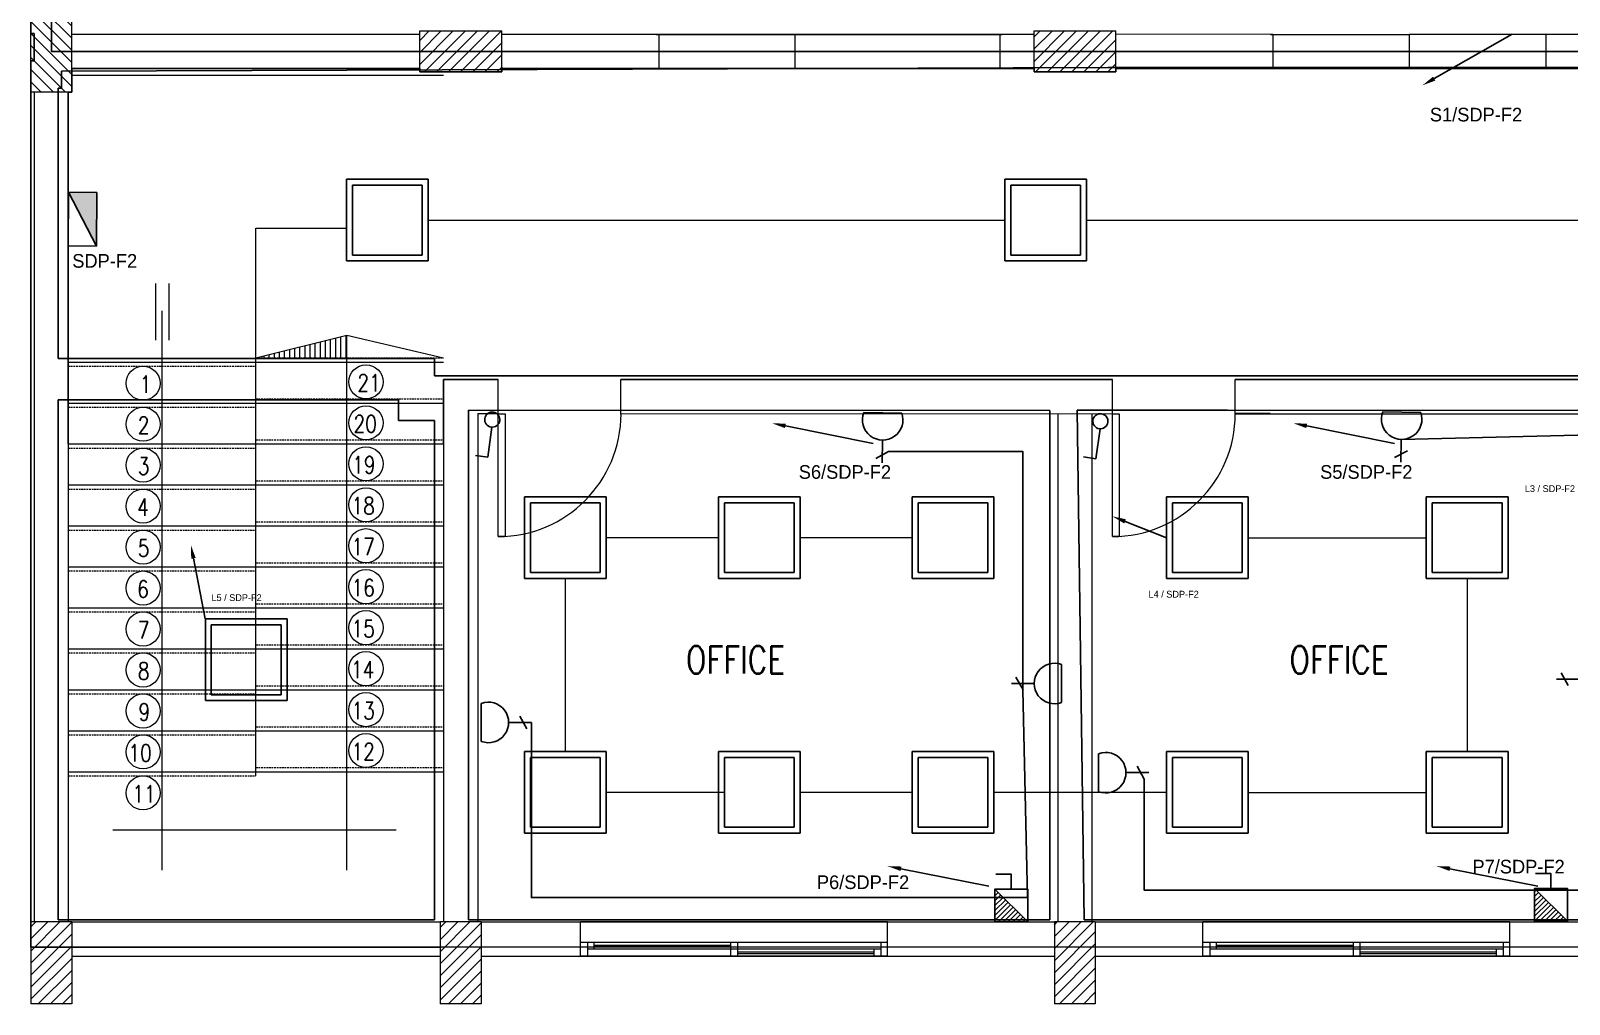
# Model space of a CAD drawing. Header units: inches. Extents: x 0 to 46333, y 12439 to 30520.
# Drawn here: x 0 to 11272, y 15018 to 22147 of the extents above; entities that cross this region are included whole.
import ezdxf
from ezdxf import colors
from ezdxf.entities.mleader import LeaderData, LeaderLine
from ezdxf.enums import TextEntityAlignment as Align
from ezdxf.math import Vec2, Vec3

# ---------------------------------------------------------------- set-up
doc = ezdxf.new("R2010")
doc.units = ezdxf.units.IN
doc.header["$MEASUREMENT"] = 0
doc.linetypes.add('DASHED2', pattern=[9.525, 6.35, -3.175])
for name, color, linetype, lineweight in [('COLUMNS', 5, 'Continuous', 0), ('COLUMNS1', 4, 'Continuous', 0), ('DOOR', 2, 'Continuous', 0), ('E-LT-SW', 7, 'Continuous', 25), ('EQUIP', 6, 'Continuous', 0), ('FLOOR', 3, 'Continuous', 0), ('STAIR', 2, 'Continuous', 0), ('TEXT', 2, 'Continuous', 0), ('WALL', 7, 'Continuous', 0), ('WINDOW', 4, 'Continuous', 0), ('WIRING', 3, 'Continuous', 0)]:
    doc.layers.add(name, color=color, linetype=linetype, lineweight=lineweight)
doc.layers.add('DLX_FL1_CONT', color=7, linetype='Continuous', true_color=0x969696)
doc.layers.add('DLX_FL1_LUM', color=7, linetype='Continuous', true_color=0xffd400)
for name, color, linetype in [('E-PW-SYM', 7, 'Continuous'), ('E-PW-TXT', 2, 'Continuous'), ('HATCH', 1, 'Continuous'), ('Layer1', 8, 'Continuous'), ('R2V', 6, 'Continuous'), ('Socket', 170, 'Continuous'), ('v.p', 7, 'Continuous')]:
    doc.layers.add(name, color=color, linetype=linetype)
doc.styles.add('EN-SCL', font='swisscl.ttf')
doc.styles.add('ROMANS', font='romans.shx', dxfattribs={"width": 0.7, "height": 2.5})
pattern_1 = [(225, (2592849.417, -9831076.72), (44.19417382, -44.19417382), [])]

# ---------------------------------------------------------------- blocks, each defined once
blk = doc.blocks.new('first floor civil')
at = {"layer": 'HATCH', "linetype": 'Continuous', "extrusion": (0, 0, -1)}
h = blk.add_hatch(dxfattribs=at)
h.set_pattern_fill('ANSI31', color=9, style=0)
h.set_pattern_definition([(225, (-3319272.4, -9831076.72), (44.19417382, -44.19417382), [])])
h.paths.add_polyline_path([(-582715, 128194), (-582965, 128194), (-582965, 128194), (-583015, 128194), (-583015, 127944), (-583015, 127944), (-583015, 127592), (-582715, 127591)])
h.paths.add_polyline_path([(-582715, 128194), (-582715, 128194), (-582715, 128194), (-582715, 128194), (-582715, 128194), (-582715, 128194), (-582715, 128194), (-582715, 128194)])
h = blk.add_hatch(dxfattribs=at)
h.set_pattern_fill('ANSI31', color=9, style=0)
h.set_pattern_definition([(315, (-3004465.02, -10242692.323), (44.19417382, 44.19417382), [])])
h.paths.add_polyline_path([(-586168, 128041), (-586168, 127791), (-586168, 127791), (-586168, 127741), (-585918, 127741), (-585918, 127741), (-585566, 127741), (-585565, 128041)])
h = blk.add_hatch(dxfattribs=at)
h.set_pattern_fill('ANSI31', color=9, style=0)
h.set_pattern_definition([(315, (-3004965.02, -10242692.323), (44.19417382, 44.19417382), [])])
h.paths.add_polyline_path([(-590668, 128041), (-590668, 127791), (-590668, 127791), (-590668, 127741), (-590418, 127741), (-590418, 127741), (-590066, 127741), (-590065, 128041)])
at = {"layer": 'HATCH', "linetype": 'Continuous'}
h = blk.add_hatch(dxfattribs=at)
h.set_pattern_fill('ANSI31', color=9, style=0)
h.set_pattern_definition(pattern_1)
h.paths.add_polyline_path([(582715, 120914), (582965, 120914), (582965, 120914), (583015, 120914), (583015, 121163), (583015, 121163), (583015, 121516), (582715, 121516)])
h.paths.add_polyline_path([(582715, 120914), (582715, 120914), (582715, 120914), (582715, 120914), (582715, 120914), (582715, 120914), (582715, 120914), (582715, 120914)])
h = blk.add_hatch(dxfattribs=at)
h.set_pattern_fill('ANSI31', color=9, style=0)
h.set_pattern_definition(pattern_1)
h.paths.add_polyline_path([(585715, 120914), (585965, 120914), (585965, 120914), (586015, 120914), (586015, 121163), (586015, 121163), (586015, 121516), (585715, 121516)])
h = blk.add_hatch(dxfattribs=at)
h.set_pattern_fill('ANSI31', color=9, style=0)
h.set_pattern_definition([(225, (2593349.417, -9831076.72), (44.19417382, -44.19417382), [])])
h.paths.add_polyline_path([(590215, 120914), (590465, 120914), (590465, 120914), (590515, 120914), (590515, 121163), (590515, 121163), (590515, 121516), (590215, 121516)])
at = {"layer": 'WALL'}
h = blk.add_hatch(dxfattribs=at)
h.set_pattern_fill('ANSI31', color=9, scale=300, angle=45, style=0)
h.set_pattern_definition([(270, (1125359.777, 245171.526), (37.5, -7e-15), [])])
h.paths.add_polyline_path([(584365, 125646), (585031, 125646), (585031, 125813)])
at = {"layer": 'COLUMNS', "color": 9}
for p, q in [((582715, 127592), (582715, 128192)), ((583015, 128016), (583015, 128192)), ((585566, 127991), (585566, 128041)), ((585566, 128041), (586166, 128041)), ((586166, 127741), (586166, 128041)), ((590066, 127991), (590066, 128041)), ((590066, 128041), (590666, 128041)), ((590666, 127741), (590666, 128041)), ((583015, 127592), (583015, 127766)), ((585566, 127741), (585740, 127741)), ((585990, 127741), (586166, 127741)), ((590066, 127741), (590240, 127741)), ((590490, 127741), (590666, 127741)), ((582765, 127592), (582715, 127592)), ((582765, 121516), (582715, 121516)), ((582715, 121516), (582715, 120916)), ((583015, 121516), (583015, 121341)), ((585765, 121516), (585715, 121516)), ((585715, 121516), (585715, 120916)), ((586015, 121516), (586015, 121341)), ((590265, 121516), (590215, 121516)), ((590215, 121516), (590215, 120916)), ((590515, 121516), (590515, 121341)), ((583015, 121091), (583015, 120916)), ((586015, 121091), (586015, 120916)), ((590515, 121091), (590515, 120916)), ((583015, 120916), (582715, 120916)), ((586015, 120916), (585715, 120916)), ((590515, 120916), (590215, 120916))]:
    blk.add_line(p, q, dxfattribs=at)
at = {"layer": 'COLUMNS1', "color": 9}
for p, q in [((583015, 127766), (583015, 128016)), ((585566, 127741), (585566, 127991)), ((590066, 127741), (590066, 127991)), ((585740, 127741), (585990, 127741)), ((590240, 127741), (590490, 127741)), ((583015, 127592), (582765, 127592)), ((583015, 121516), (582765, 121516)), ((586015, 121516), (585765, 121516)), ((590515, 121516), (590265, 121516)), ((583015, 121341), (583015, 121091)), ((586015, 121341), (586015, 121091)), ((590515, 121341), (590515, 121091))]:
    blk.add_line(p, q, dxfattribs=at)
at = {"layer": 'DOOR', "color": 9}
for points in [[(586140, 125238), (586190, 125238), (586190, 124338), (586140, 124338)], [(590640, 125238), (590690, 125238), (590690, 124338), (590640, 124338)]]:
    blk.add_lwpolyline(points, close=True, dxfattribs=at)
for centre in [(586140, 125238), (590640, 125238)]:
    blk.add_arc(centre, 900, 270, 0, dxfattribs=at)
at = {"layer": 'EQUIP', "color": 9, "linetype": 'Continuous', "lineweight": -3}
for p, q in [((585566, 127766), (583015, 127767)), ((583015, 127767), (583015, 127592)), ((585566, 127741), (585566, 127766)), ((586167, 127741), (585566, 127741)), ((590066, 127766), (586166, 127766)), ((586166, 127766), (586167, 127741)), ((590066, 127741), (590066, 127766)), ((590666, 127741), (590066, 127741)), ((594066, 127766), (590666, 127767)), ((590666, 127767), (590666, 127741)), ((583015, 127592), (582990, 127592)), ((582990, 127592), (582990, 125016)), ((585740, 125016), (585740, 125489)), ((585740, 125489), (586140, 125489)), ((587039, 125489), (590640, 125489)), ((591539, 125489), (594640, 125489))]:
    blk.add_line(p, q, dxfattribs=at)
at = {"layer": 'EQUIP', "color": 9, "linetype": 'Continuous'}
for p, q in [((585740, 125489), (586140, 125489)), ((587039, 125489), (590640, 125489)), ((591539, 125489), (594640, 125489))]:
    blk.add_line(p, q, dxfattribs=at)
at = {"layer": 'FLOOR', "color": 9}
for p, q in [((588516, 128016), (586166, 128016)), ((587298, 128016), (588216, 128016)), ((588316, 128016), (587960, 128016)), ((587966, 128016), (588316, 128016)), ((588115, 128016), (589833, 128016)), ((588666, 128016), (588316, 128016)), ((588316, 128016), (588671, 128016)), ((589833, 128016), (588415, 128016)), ((591798, 128016), (592716, 128016)), ((592466, 128016), (592816, 128016)), ((593166, 128016), (592816, 128016)), ((593833, 128016), (592915, 128016)), ((583015, 127716), (585740, 127716)), ((588516, 127766), (586166, 127766)), ((586167, 127742), (586167, 127741)), ((588316, 127766), (587960, 127766)), ((588115, 127766), (589833, 127766)), ((588316, 127766), (588671, 127766)), ((593016, 127766), (591798, 127766)), ((592816, 127766), (592460, 127766)), ((592615, 127766), (593833, 127766)), ((592816, 127766), (593171, 127766)), ((587039, 125239), (587039, 125239))]:
    blk.add_line(p, q, dxfattribs=at)
at = {"layer": 'R2V', "color": 9, "linetype": 'Continuous'}
blk.add_lwpolyline([(602366, 127891), (582866, 127891), (582866, 135391), (602366, 135391)], close=True, dxfattribs=at)
at = {"layer": 'STAIR', "color": 9}
for p, q in [((583630, 126191), (583630, 125777)), ((583726, 126191), (583726, 125777)), ((583678, 121895), (583678, 125991)), ((583316, 122190), (585393, 122190))]:
    blk.add_line(p, q, dxfattribs=at)
at = {"layer": 'STAIR', "color": 9, "linetype": 'DASHED2', "ltscale": 2}
for p, q in [((582990, 125586), (584365, 125586)), ((584365, 125646), (585740, 125646)), ((582990, 125286), (584365, 125286)), ((584365, 125346), (585740, 125346)), ((584365, 125046), (585740, 125046)), ((582990, 124986), (584365, 124986)), ((582990, 124686), (584365, 124686)), ((584365, 124746), (585740, 124746)), ((584365, 124446), (585740, 124446)), ((582990, 124386), (584365, 124386)), ((584365, 124146), (585740, 124146)), ((582990, 124086), (584365, 124086)), ((582990, 123786), (584365, 123786)), ((584365, 123846), (585740, 123846)), ((584365, 123546), (585740, 123546)), ((582990, 123486), (584365, 123486)), ((584365, 123246), (585740, 123246)), ((582990, 123186), (584365, 123186)), ((582990, 122886), (584365, 122886)), ((584365, 122946), (585740, 122946)), ((584365, 122646), (585740, 122646)), ((582990, 122586), (584365, 122586))]:
    blk.add_line(p, q, dxfattribs=at)
at = {"layer": 'TEXT', "color": 9}
for centre in [(583538, 125461), (585171, 125471), (583538, 125161), (585171, 125171), (583538, 124861), (585171, 124871), (583538, 124561), (585171, 124571), (583538, 124261), (585171, 124271), (583538, 123961), (585171, 123971), (583538, 123661), (585171, 123671), (583538, 123361), (585171, 123371), (583538, 123061), (585171, 123071), (583538, 122761), (585171, 122771), (583538, 122461)]:
    blk.add_circle(centre, 125, dxfattribs=at)
at = {"layer": 'WALL', "color": 9}
for p, q in [((585566, 128016), (583015, 128015)), ((587316, 128016), (587316, 127766)), ((588316, 127766), (588316, 128016)), ((588316, 127766), (588316, 128016)), ((589816, 128016), (589816, 127766)), ((590066, 128016), (589816, 128016)), ((591816, 128016), (590666, 128017)), ((591816, 128016), (591816, 127766)), ((592816, 127766), (592816, 128016)), ((592816, 127766), (592816, 128016)), ((593816, 128016), (593816, 127766)), ((594066, 128016), (593816, 128016)), ((585566, 127766), (583015, 127767)), ((590066, 127766), (589816, 127766)), ((591796, 127766), (590666, 127767)), ((594066, 127766), (593816, 127766)), ((582740, 127592), (582740, 121516)), ((582990, 127592), (582990, 121516)), ((584365, 125646), (585031, 125813)), ((585031, 121895), (585031, 125813)), ((585031, 125813), (585740, 125646)), ((582990, 125616), (585740, 125616)), ((584365, 125616), (584365, 125646)), ((584365, 122586), (584365, 125616)), ((585740, 125489), (585740, 121516)), ((586140, 125235), (586140, 125489)), ((587298, 125489), (587039, 125489)), ((587039, 125235), (587039, 125489)), ((590640, 125235), (590640, 125489)), ((591816, 125489), (591539, 125489)), ((591539, 125235), (591539, 125489)), ((582990, 125316), (585740, 125316)), ((585990, 125239), (585990, 121516)), ((585990, 125239), (586140, 125239)), ((587039, 125239), (590640, 125238)), ((590240, 125238), (590240, 121516)), ((590490, 125238), (590490, 121516)), ((591796, 125239), (591539, 125239)), ((591539, 125238), (594640, 125238)), ((582990, 125016), (585740, 125016)), ((582990, 124716), (585740, 124716)), ((582990, 124416), (585740, 124416)), ((582990, 124116), (585740, 124116)), ((582990, 123816), (585740, 123816)), ((582990, 123516), (585740, 123516)), ((582990, 123216), (585740, 123216)), ((582990, 122916), (585740, 122916)), ((582990, 122616), (585740, 122616)), ((583015, 121516), (585715, 121516)), ((586015, 121516), (590215, 121516)), ((586743, 121266), (586743, 121516)), ((588993, 121266), (588993, 121516)), ((590515, 121516), (594215, 121516)), ((591303, 121266), (591303, 121516)), ((593553, 121266), (593553, 121516)), ((583020, 121266), (585715, 121266)), ((586020, 121266), (590215, 121266)), ((590520, 121266), (594215, 121266))]:
    blk.add_line(p, q, dxfattribs=at)
at = {"layer": 'WINDOW', "color": 9}
for p, q in [((588993, 121516), (586743, 121516)), ((593553, 121516), (591303, 121516)), ((588993, 121366), (586743, 121366)), ((586793, 121366), (586793, 121266)), ((588943, 121316), (586793, 121316)), ((586843, 121316), (586843, 121366)), ((586843, 121346), (587843, 121346)), ((586843, 121336), (587843, 121336)), ((587843, 121366), (587843, 121266)), ((587893, 121366), (587893, 121266)), ((587893, 121296), (588893, 121296)), ((588893, 121316), (588893, 121266)), ((588943, 121366), (588943, 121266)), ((593553, 121366), (591303, 121366)), ((591353, 121366), (591353, 121266)), ((593503, 121316), (591353, 121316)), ((591403, 121316), (591403, 121366)), ((591403, 121346), (592403, 121346)), ((591403, 121336), (592403, 121336)), ((592403, 121366), (592403, 121266)), ((592453, 121366), (592453, 121266)), ((592453, 121296), (593453, 121296)), ((593453, 121316), (593453, 121266)), ((593503, 121366), (593503, 121266)), ((588993, 121266), (586743, 121266)), ((587893, 121286), (588893, 121286)), ((593553, 121266), (591303, 121266)), ((592453, 121286), (593453, 121286))]:
    blk.add_line(p, q, dxfattribs=at)
at = {"layer": 'TEXT', "color": 9, "style": 'ROMANS', "width": 0.8}
for s, height, p in [('1', 125, (583513, 125391)), ('21', 125, (585108, 125401)), ('2', 125, (583499, 125091)), ('20', 125, (585080, 125101)), ('3', 125, (583499, 124791)), ('19', 125, (585070, 124801)), ('4', 125, (583494, 124491)), ('18', 125, (585065, 124501)), ('5', 125, (583499, 124191)), ('17', 125, (585065, 124201)), ('6', 125, (583494, 123891)), ('16', 125, (585065, 123901)), ('7', 125, (583499, 123591)), ('15', 125, (585065, 123601)), ('OFFICE', 200, (587515, 123336)), ('OFFICE', 200, (591937, 123336)), ('8', 125, (583499, 123291)), ('14', 125, (585061, 123301)), ('9', 125, (583504, 122991)), ('13', 125, (585065, 123001)), ('10', 125, (583430, 122691)), ('12', 125, (585065, 122701)), ('11', 125, (583459, 122391))]:
    blk.add_text(s, height=height, dxfattribs=at).set_placement(p)
blk = doc.blocks.new('SW01')
at = {"layer": 'E-LT-SW', "color": 7}
for p, q in [((41, 113), (222, 294)), ((222, 294), (296, 220))]:
    blk.add_line(p, q, dxfattribs=at)
blk.add_circle((0, 64), 64, dxfattribs=at)
blk = doc.blocks.new('FAG')
at = {"lineweight": 0}
blk.add_hatch(color=13, dxfattribs=at).paths.add_polyline_path([(0.3, 0.041), (-0.3, 0.041), (-0.3, -0.275)])
at = {"layer": 'Layer1'}
for p, q in [((0.3, 0.041), (-0.3, 0.041)), ((-0.3, -0.275), (-0.3, 0.041)), ((0.3, 0.041), (-0.3, -0.275)), ((0.3, -0.275), (0.3, 0.041)), ((-0.3, -0.275), (0.3, -0.275))]:
    blk.add_line(p, q, dxfattribs=at)
blk = doc.blocks.new('E-S03')
at = {"layer": 'E-PW-SYM', "color": 4}
blk.add_line((0, 270), (0, 495), dxfattribs=at)
at = {"layer": 'E-PW-SYM', "color": 0}
for p, q in [((-63, 381), (63, 451)), ((-187, 0), (187, 0))]:
    blk.add_line(p, q, dxfattribs=at)
blk.add_arc((0, 70), 200, 339.5371, 200.4629, dxfattribs=at)
at = {"layer": 'E-PW-TXT', "style": 'EN-SCL'}
for tag, p in [('SOCKET3 ABB.', (185, 727)), ('SOCKET3', (534, 203))]:
    blk.add_attdef(tag, text='', height=250, dxfattribs=at).set_placement(p, align=Align.MIDDLE_CENTER)
blk = doc.blocks.new('E-DS02')
at = {"layer": 'E-PW-SYM'}
blk.add_line((177, 354), (-177, 0), dxfattribs=at)
blk.add_lwpolyline([(-177, 354), (-177, 0), (177, 0), (177, 354)], close=True, dxfattribs=at)
blk.add_lwpolyline([(177, 177), (337, 177), (337, 344)], dxfattribs=at)
at = {"layer": 'E-PW-TXT', "style": 'EN-SCL'}
for tag, p in [('DESCONNECT2', (545, 1110)), ('EQUIPMENT2', (545, 780))]:
    blk.add_attdef(tag, text='', height=250, dxfattribs=at).set_placement(p, align=Align.MIDDLE_LEFT)
blk.add_attdef('DISCON2.', text='', height=250, dxfattribs=at).set_placement((685, 203), align=Align.MIDDLE_CENTER)
blk = doc.blocks.new('S5')
at = {"linetype": 'Continuous'}
h = blk.add_hatch(dxfattribs=at)
h.set_pattern_fill('ANSI31', color=1, scale=300, style=0)
h.paths.add_polyline_path([(-457, -197), (-104, -550), (-457, -550)])
blk.add_lwpolyline([(-457, -197), (-104, -550), (-457, -550), (-457, -197)])
at = {"layer": 'E-PW-SYM', "color": 7, "rotation": 90}
blk.add_blockref('E-DS02', (-104, -373), dxfattribs=at)

msp = doc.modelspace()

# ---------------------------------------------------------------- linework, layer by layer
at = {"layer": 'DLX_FL1_CONT'}
for points in [[(0, 29620, 0), (0, 22128, 0)], [(0, 22128, 0), (25, 22128, 0)], [(25, 22128, 0), (25, 21927, 0)], [(25, 21927, 0), (0, 21927, 0)], [(0, 21927, 0), (0, 15436, 0)], [(7894, 21877, 0), (225, 21851, 0)], [(11903, 21877, 0), (7894, 21877, 0)], [(225, 21851, 0), (225, 21727, 0)], [(225, 21727, 0), (201, 21727, 0)], [(201, 21727, 0), (201, 19746, 0)], [(201, 19746, 0), (2957, 19746, 0)], [(2957, 19746, 0), (2957, 19619, 0)], [(2957, 19619, 0), (19495, 19619, 0)], [(2695, 19445, 0), (201, 19445, 0)], [(201, 19445, 0), (201, 19415, 0)], [(201, 19415, 0), (201, 15637, 0)], [(2695, 19294, 0), (2695, 19445, 0)], [(2831, 19294, 0), (2695, 19294, 0)], [(2957, 19294, 0), (2831, 19294, 0)], [(2957, 15637, 0), (2957, 19294, 0)], [(7467, 19367, 0), (3208, 19369, 0)], [(3208, 19369, 0), (3208, 15637, 0)], [(7467, 15637, 0), (7467, 19367, 0)], [(7668, 19368, 0), (7718, 15637, 0)], [(8769, 19368, 0), (7668, 19368, 0)], [(11477, 19367, 0), (8769, 19368, 0)], [(201, 15637, 0), (225, 15637, 0)], [(225, 15637, 0), (2957, 15637, 0)], [(3208, 15637, 0), (7467, 15637, 0)], [(7718, 15637, 0), (7743, 15637, 0)], [(7743, 15637, 0), (11477, 15637, 0)], [(0, 15436, 0), (3007, 15436, 0)], [(3007, 15436, 0), (19696, 15438, 0)]]:
    msp.add_polyline3d(points, dxfattribs=at)
at = {"layer": 'DLX_FL1_LUM'}
for points in [[(2313, 21060, 0), (2313, 20462, 0)], [(2313, 20462, 0), (2313, 21060, 0)], [(2313, 21060, 0), (2313, 21060, 0)], [(2912, 21060, 0), (2313, 21060, 0)], [(2313, 21060, 0), (2313, 21060, 0)], [(2313, 21060, 0), (2912, 21060, 0)], [(2313, 21060, 0), (2912, 21060, 0)], [(2313, 20462, 0), (2313, 21060, 0)], [(2912, 21060, 0), (2313, 21060, 0)], [(2313, 21060, 0), (2313, 20462, 0)], [(2357, 21017, 0), (2357, 20505, 0)], [(2868, 21017, 0), (2357, 21017, 0)], [(2357, 20505, 0), (2357, 21017, 0)], [(2357, 21017, 0), (2868, 21017, 0)], [(2868, 20505, 0), (2868, 21017, 0)], [(2868, 21017, 0), (2868, 20505, 0)], [(2912, 20462, 0), (2912, 21060, 0)], [(2912, 21060, 0), (2912, 21060, 0)], [(2912, 21060, 0), (2912, 20462, 0)], [(2912, 21060, 0), (2912, 21060, 0)], [(2912, 21060, 0), (2912, 20462, 0)], [(2912, 20462, 0), (2912, 21060, 0)], [(7137, 21060, 0), (7137, 20462, 0)], [(7137, 20462, 0), (7137, 21060, 0)], [(7137, 21060, 0), (7137, 21060, 0)], [(7735, 21060, 0), (7137, 21060, 0)], [(7137, 21060, 0), (7137, 21060, 0)], [(7137, 21060, 0), (7735, 21060, 0)], [(7137, 21060, 0), (7735, 21060, 0)], [(7137, 20462, 0), (7137, 21060, 0)], [(7735, 21060, 0), (7137, 21060, 0)], [(7137, 21060, 0), (7137, 20462, 0)], [(7181, 21017, 0), (7181, 20505, 0)], [(7692, 21017, 0), (7181, 21017, 0)], [(7181, 20505, 0), (7181, 21017, 0)], [(7181, 21017, 0), (7692, 21017, 0)], [(7692, 20505, 0), (7692, 21017, 0)], [(7692, 21017, 0), (7692, 20505, 0)], [(7735, 20462, 0), (7735, 21060, 0)], [(7735, 21060, 0), (7735, 21060, 0)], [(7735, 21060, 0), (7735, 20462, 0)], [(7735, 21060, 0), (7735, 21060, 0)], [(7735, 21060, 0), (7735, 20462, 0)], [(7735, 20462, 0), (7735, 21060, 0)], [(2313, 20462, 0), (2313, 20462, 0)], [(2313, 20462, 0), (2912, 20462, 0)], [(2912, 20462, 0), (2313, 20462, 0)], [(2313, 20462, 0), (2313, 20462, 0)], [(2912, 20462, 0), (2313, 20462, 0)], [(2313, 20462, 0), (2912, 20462, 0)], [(2357, 20505, 0), (2868, 20505, 0)], [(2868, 20505, 0), (2357, 20505, 0)], [(2912, 20462, 0), (2912, 20462, 0)], [(2912, 20462, 0), (2912, 20462, 0)], [(7137, 20462, 0), (7137, 20462, 0)], [(7137, 20462, 0), (7735, 20462, 0)], [(7735, 20462, 0), (7137, 20462, 0)], [(7137, 20462, 0), (7137, 20462, 0)], [(7735, 20462, 0), (7137, 20462, 0)], [(7137, 20462, 0), (7735, 20462, 0)], [(7181, 20505, 0), (7692, 20505, 0)], [(7692, 20505, 0), (7181, 20505, 0)], [(7735, 20462, 0), (7735, 20462, 0)], [(7735, 20462, 0), (7735, 20462, 0)], [(3618, 18735, 0), (3618, 18137, 0)], [(3618, 18137, 0), (3618, 18735, 0)], [(3618, 18735, 0), (3618, 18735, 0)], [(4217, 18735, 0), (3618, 18735, 0)], [(3618, 18735, 0), (3618, 18735, 0)], [(3618, 18735, 0), (4217, 18735, 0)], [(3618, 18735, 0), (4217, 18735, 0)], [(3618, 18137, 0), (3618, 18735, 0)], [(4217, 18735, 0), (3618, 18735, 0)], [(3618, 18735, 0), (3618, 18137, 0)], [(4217, 18137, 0), (4217, 18735, 0)], [(4217, 18735, 0), (4217, 18735, 0)], [(4217, 18735, 0), (4217, 18137, 0)], [(4217, 18735, 0), (4217, 18735, 0)], [(4217, 18735, 0), (4217, 18137, 0)], [(4217, 18137, 0), (4217, 18735, 0)], [(5038, 18735, 0), (5038, 18137, 0)], [(5038, 18137, 0), (5038, 18735, 0)], [(5038, 18735, 0), (5038, 18735, 0)], [(5637, 18735, 0), (5038, 18735, 0)], [(5038, 18735, 0), (5038, 18735, 0)], [(5038, 18735, 0), (5637, 18735, 0)], [(5038, 18735, 0), (5637, 18735, 0)], [(5038, 18137, 0), (5038, 18735, 0)], [(5637, 18735, 0), (5038, 18735, 0)], [(5038, 18735, 0), (5038, 18137, 0)], [(5637, 18137, 0), (5637, 18735, 0)], [(5637, 18735, 0), (5637, 18735, 0)], [(5637, 18735, 0), (5637, 18137, 0)], [(5637, 18735, 0), (5637, 18735, 0)], [(5637, 18735, 0), (5637, 18137, 0)], [(5637, 18137, 0), (5637, 18735, 0)], [(6458, 18735, 0), (6458, 18137, 0)], [(6458, 18137, 0), (6458, 18735, 0)], [(6458, 18735, 0), (6458, 18735, 0)], [(7057, 18735, 0), (6458, 18735, 0)], [(6458, 18735, 0), (6458, 18735, 0)], [(6458, 18735, 0), (7057, 18735, 0)], [(6458, 18735, 0), (7057, 18735, 0)], [(6458, 18137, 0), (6458, 18735, 0)], [(7057, 18735, 0), (6458, 18735, 0)], [(6458, 18735, 0), (6458, 18137, 0)], [(7057, 18137, 0), (7057, 18735, 0)], [(7057, 18735, 0), (7057, 18735, 0)], [(7057, 18735, 0), (7057, 18137, 0)], [(7057, 18735, 0), (7057, 18735, 0)], [(7057, 18735, 0), (7057, 18137, 0)], [(7057, 18137, 0), (7057, 18735, 0)], [(8321, 18734, 0), (8321, 18136, 0)], [(8321, 18136, 0), (8321, 18734, 0)], [(8321, 18734, 0), (8321, 18734, 0)], [(8919, 18734, 0), (8321, 18734, 0)], [(8321, 18734, 0), (8321, 18734, 0)], [(8321, 18734, 0), (8919, 18734, 0)], [(8321, 18734, 0), (8919, 18734, 0)], [(8321, 18136, 0), (8321, 18734, 0)], [(8919, 18734, 0), (8321, 18734, 0)], [(8321, 18734, 0), (8321, 18136, 0)], [(8919, 18136, 0), (8919, 18734, 0)], [(8919, 18734, 0), (8919, 18734, 0)], [(8919, 18734, 0), (8919, 18136, 0)], [(8919, 18734, 0), (8919, 18734, 0)], [(8919, 18734, 0), (8919, 18136, 0)], [(8919, 18136, 0), (8919, 18734, 0)], [(10225, 18734, 0), (10225, 18136, 0)], [(10225, 18136, 0), (10225, 18734, 0)], [(10225, 18734, 0), (10225, 18734, 0)], [(10824, 18734, 0), (10225, 18734, 0)], [(10225, 18734, 0), (10225, 18734, 0)], [(10225, 18734, 0), (10824, 18734, 0)], [(10225, 18734, 0), (10824, 18734, 0)], [(10225, 18136, 0), (10225, 18734, 0)], [(10824, 18734, 0), (10225, 18734, 0)], [(10225, 18734, 0), (10225, 18136, 0)], [(10824, 18136, 0), (10824, 18734, 0)], [(10824, 18734, 0), (10824, 18734, 0)], [(10824, 18734, 0), (10824, 18136, 0)], [(10824, 18734, 0), (10824, 18734, 0)], [(10824, 18734, 0), (10824, 18136, 0)], [(10824, 18136, 0), (10824, 18734, 0)], [(3662, 18691, 0), (3662, 18180, 0)], [(4173, 18691, 0), (3662, 18691, 0)], [(3662, 18180, 0), (3662, 18691, 0)], [(3662, 18691, 0), (4173, 18691, 0)], [(4173, 18180, 0), (4173, 18691, 0)], [(4173, 18691, 0), (4173, 18180, 0)], [(5082, 18691, 0), (5082, 18180, 0)], [(5593, 18691, 0), (5082, 18691, 0)], [(5082, 18180, 0), (5082, 18691, 0)], [(5082, 18691, 0), (5593, 18691, 0)], [(5593, 18180, 0), (5593, 18691, 0)], [(5593, 18691, 0), (5593, 18180, 0)], [(6502, 18691, 0), (6502, 18180, 0)], [(7013, 18691, 0), (6502, 18691, 0)], [(6502, 18180, 0), (6502, 18691, 0)], [(6502, 18691, 0), (7013, 18691, 0)], [(7013, 18180, 0), (7013, 18691, 0)], [(7013, 18691, 0), (7013, 18180, 0)], [(8365, 18691, 0), (8365, 18179, 0)], [(8876, 18691, 0), (8365, 18691, 0)], [(8365, 18179, 0), (8365, 18691, 0)], [(8365, 18691, 0), (8876, 18691, 0)], [(8876, 18179, 0), (8876, 18691, 0)], [(8876, 18691, 0), (8876, 18179, 0)], [(10269, 18691, 0), (10269, 18179, 0)], [(10780, 18691, 0), (10269, 18691, 0)], [(10269, 18179, 0), (10269, 18691, 0)], [(10269, 18691, 0), (10780, 18691, 0)], [(10780, 18179, 0), (10780, 18691, 0)], [(10780, 18691, 0), (10780, 18179, 0)], [(3662, 18180, 0), (4173, 18180, 0)], [(4173, 18180, 0), (3662, 18180, 0)], [(5082, 18180, 0), (5593, 18180, 0)], [(5593, 18180, 0), (5082, 18180, 0)], [(6502, 18180, 0), (7013, 18180, 0)], [(7013, 18180, 0), (6502, 18180, 0)], [(8365, 18179, 0), (8876, 18179, 0)], [(8876, 18179, 0), (8365, 18179, 0)], [(10269, 18179, 0), (10780, 18179, 0)], [(10780, 18179, 0), (10269, 18179, 0)], [(3618, 18137, 0), (3618, 18137, 0)], [(3618, 18137, 0), (4217, 18137, 0)], [(4217, 18137, 0), (3618, 18137, 0)], [(3618, 18137, 0), (3618, 18137, 0)], [(4217, 18137, 0), (3618, 18137, 0)], [(3618, 18137, 0), (4217, 18137, 0)], [(4217, 18137, 0), (4217, 18137, 0)], [(4217, 18137, 0), (4217, 18137, 0)], [(5038, 18137, 0), (5038, 18137, 0)], [(5038, 18137, 0), (5637, 18137, 0)], [(5637, 18137, 0), (5038, 18137, 0)], [(5038, 18137, 0), (5038, 18137, 0)], [(5637, 18137, 0), (5038, 18137, 0)], [(5038, 18137, 0), (5637, 18137, 0)], [(5637, 18137, 0), (5637, 18137, 0)], [(5637, 18137, 0), (5637, 18137, 0)], [(6458, 18137, 0), (6458, 18137, 0)], [(6458, 18137, 0), (7057, 18137, 0)], [(7057, 18137, 0), (6458, 18137, 0)], [(6458, 18137, 0), (6458, 18137, 0)], [(7057, 18137, 0), (6458, 18137, 0)], [(6458, 18137, 0), (7057, 18137, 0)], [(7057, 18137, 0), (7057, 18137, 0)], [(7057, 18137, 0), (7057, 18137, 0)], [(8321, 18136, 0), (8321, 18136, 0)], [(8321, 18136, 0), (8919, 18136, 0)], [(8919, 18136, 0), (8321, 18136, 0)], [(8321, 18136, 0), (8321, 18136, 0)], [(8919, 18136, 0), (8321, 18136, 0)], [(8321, 18136, 0), (8919, 18136, 0)], [(8919, 18136, 0), (8919, 18136, 0)], [(8919, 18136, 0), (8919, 18136, 0)], [(10225, 18136, 0), (10225, 18136, 0)], [(10225, 18136, 0), (10824, 18136, 0)], [(10824, 18136, 0), (10225, 18136, 0)], [(10225, 18136, 0), (10225, 18136, 0)], [(10824, 18136, 0), (10225, 18136, 0)], [(10225, 18136, 0), (10824, 18136, 0)], [(10824, 18136, 0), (10824, 18136, 0)], [(10824, 18136, 0), (10824, 18136, 0)], [(1280, 17840, 0), (1280, 17242, 0)], [(1280, 17242, 0), (1280, 17840, 0)], [(1280, 17840, 0), (1280, 17840, 0)], [(1878, 17840, 0), (1280, 17840, 0)], [(1280, 17840, 0), (1280, 17840, 0)], [(1280, 17840, 0), (1878, 17840, 0)], [(1280, 17840, 0), (1878, 17840, 0)], [(1280, 17242, 0), (1280, 17840, 0)], [(1878, 17840, 0), (1280, 17840, 0)], [(1280, 17840, 0), (1280, 17242, 0)], [(1878, 17242, 0), (1878, 17840, 0)], [(1878, 17840, 0), (1878, 17840, 0)], [(1878, 17840, 0), (1878, 17242, 0)], [(1878, 17840, 0), (1878, 17840, 0)], [(1878, 17840, 0), (1878, 17242, 0)], [(1878, 17242, 0), (1878, 17840, 0)], [(1323, 17797, 0), (1323, 17285, 0)], [(1834, 17797, 0), (1323, 17797, 0)], [(1323, 17285, 0), (1323, 17797, 0)], [(1323, 17797, 0), (1834, 17797, 0)], [(1834, 17285, 0), (1834, 17797, 0)], [(1834, 17797, 0), (1834, 17285, 0)], [(1323, 17285, 0), (1834, 17285, 0)], [(1834, 17285, 0), (1323, 17285, 0)], [(1280, 17242, 0), (1280, 17242, 0)], [(1280, 17242, 0), (1878, 17242, 0)], [(1878, 17242, 0), (1280, 17242, 0)], [(1280, 17242, 0), (1280, 17242, 0)], [(1878, 17242, 0), (1280, 17242, 0)], [(1280, 17242, 0), (1878, 17242, 0)], [(1878, 17242, 0), (1878, 17242, 0)], [(1878, 17242, 0), (1878, 17242, 0)], [(3618, 16869, 0), (3618, 16270, 0)], [(3618, 16270, 0), (3618, 16869, 0)], [(3618, 16869, 0), (3618, 16869, 0)], [(4217, 16869, 0), (3618, 16869, 0)], [(3618, 16869, 0), (3618, 16869, 0)], [(3618, 16869, 0), (4217, 16869, 0)], [(3618, 16869, 0), (4217, 16869, 0)], [(3618, 16270, 0), (3618, 16869, 0)], [(4217, 16869, 0), (3618, 16869, 0)], [(3618, 16869, 0), (3618, 16270, 0)], [(3662, 16825, 0), (3662, 16314, 0)], [(4173, 16825, 0), (3662, 16825, 0)], [(3662, 16314, 0), (3662, 16825, 0)], [(3662, 16825, 0), (4173, 16825, 0)], [(4173, 16314, 0), (4173, 16825, 0)], [(4173, 16825, 0), (4173, 16314, 0)], [(4217, 16270, 0), (4217, 16869, 0)], [(4217, 16869, 0), (4217, 16869, 0)], [(4217, 16869, 0), (4217, 16270, 0)], [(4217, 16869, 0), (4217, 16869, 0)], [(4217, 16869, 0), (4217, 16270, 0)], [(4217, 16270, 0), (4217, 16869, 0)], [(5038, 16869, 0), (5038, 16270, 0)], [(5038, 16270, 0), (5038, 16869, 0)], [(5038, 16869, 0), (5038, 16869, 0)], [(5637, 16869, 0), (5038, 16869, 0)], [(5038, 16869, 0), (5038, 16869, 0)], [(5038, 16869, 0), (5637, 16869, 0)], [(5038, 16869, 0), (5637, 16869, 0)], [(5038, 16270, 0), (5038, 16869, 0)], [(5637, 16869, 0), (5038, 16869, 0)], [(5038, 16869, 0), (5038, 16270, 0)], [(5082, 16825, 0), (5082, 16314, 0)], [(5593, 16825, 0), (5082, 16825, 0)], [(5082, 16314, 0), (5082, 16825, 0)], [(5082, 16825, 0), (5593, 16825, 0)], [(5593, 16314, 0), (5593, 16825, 0)], [(5593, 16825, 0), (5593, 16314, 0)], [(5637, 16270, 0), (5637, 16869, 0)], [(5637, 16869, 0), (5637, 16869, 0)], [(5637, 16869, 0), (5637, 16270, 0)], [(5637, 16869, 0), (5637, 16869, 0)], [(5637, 16869, 0), (5637, 16270, 0)], [(5637, 16270, 0), (5637, 16869, 0)], [(6458, 16869, 0), (6458, 16270, 0)], [(6458, 16270, 0), (6458, 16869, 0)], [(6458, 16869, 0), (6458, 16869, 0)], [(7057, 16869, 0), (6458, 16869, 0)], [(6458, 16869, 0), (6458, 16869, 0)], [(6458, 16869, 0), (7057, 16869, 0)], [(6458, 16869, 0), (7057, 16869, 0)], [(6458, 16270, 0), (6458, 16869, 0)], [(7057, 16869, 0), (6458, 16869, 0)], [(6458, 16869, 0), (6458, 16270, 0)], [(6502, 16825, 0), (6502, 16314, 0)], [(7013, 16825, 0), (6502, 16825, 0)], [(6502, 16314, 0), (6502, 16825, 0)], [(6502, 16825, 0), (7013, 16825, 0)], [(7013, 16314, 0), (7013, 16825, 0)], [(7013, 16825, 0), (7013, 16314, 0)], [(7057, 16270, 0), (7057, 16869, 0)], [(7057, 16869, 0), (7057, 16869, 0)], [(7057, 16869, 0), (7057, 16270, 0)], [(7057, 16869, 0), (7057, 16869, 0)], [(7057, 16869, 0), (7057, 16270, 0)], [(7057, 16270, 0), (7057, 16869, 0)], [(8321, 16869, 0), (8321, 16270, 0)], [(8321, 16270, 0), (8321, 16869, 0)], [(8321, 16869, 0), (8321, 16869, 0)], [(8919, 16869, 0), (8321, 16869, 0)], [(8321, 16869, 0), (8321, 16869, 0)], [(8321, 16869, 0), (8919, 16869, 0)], [(8321, 16869, 0), (8919, 16869, 0)], [(8321, 16270, 0), (8321, 16869, 0)], [(8919, 16869, 0), (8321, 16869, 0)], [(8321, 16869, 0), (8321, 16270, 0)], [(8365, 16825, 0), (8365, 16314, 0)], [(8876, 16825, 0), (8365, 16825, 0)], [(8365, 16314, 0), (8365, 16825, 0)], [(8365, 16825, 0), (8876, 16825, 0)], [(8876, 16314, 0), (8876, 16825, 0)], [(8876, 16825, 0), (8876, 16314, 0)], [(8919, 16270, 0), (8919, 16869, 0)], [(8919, 16869, 0), (8919, 16869, 0)], [(8919, 16869, 0), (8919, 16270, 0)], [(8919, 16869, 0), (8919, 16869, 0)], [(8919, 16869, 0), (8919, 16270, 0)], [(8919, 16270, 0), (8919, 16869, 0)], [(10225, 16869, 0), (10225, 16270, 0)], [(10225, 16270, 0), (10225, 16869, 0)], [(10225, 16869, 0), (10225, 16869, 0)], [(10824, 16869, 0), (10225, 16869, 0)], [(10225, 16869, 0), (10225, 16869, 0)], [(10225, 16869, 0), (10824, 16869, 0)], [(10225, 16869, 0), (10824, 16869, 0)], [(10225, 16270, 0), (10225, 16869, 0)], [(10824, 16869, 0), (10225, 16869, 0)], [(10225, 16869, 0), (10225, 16270, 0)], [(10269, 16825, 0), (10269, 16314, 0)], [(10780, 16825, 0), (10269, 16825, 0)], [(10269, 16314, 0), (10269, 16825, 0)], [(10269, 16825, 0), (10780, 16825, 0)], [(10780, 16314, 0), (10780, 16825, 0)], [(10780, 16825, 0), (10780, 16314, 0)], [(10824, 16270, 0), (10824, 16869, 0)], [(10824, 16869, 0), (10824, 16869, 0)], [(10824, 16869, 0), (10824, 16270, 0)], [(10824, 16869, 0), (10824, 16869, 0)], [(10824, 16869, 0), (10824, 16270, 0)], [(10824, 16270, 0), (10824, 16869, 0)], [(3618, 16270, 0), (3618, 16270, 0)], [(3618, 16270, 0), (4217, 16270, 0)], [(4217, 16270, 0), (3618, 16270, 0)], [(3618, 16270, 0), (3618, 16270, 0)], [(4217, 16270, 0), (3618, 16270, 0)], [(3618, 16270, 0), (4217, 16270, 0)], [(3662, 16314, 0), (4173, 16314, 0)], [(4173, 16314, 0), (3662, 16314, 0)], [(4217, 16270, 0), (4217, 16270, 0)], [(4217, 16270, 0), (4217, 16270, 0)], [(5038, 16270, 0), (5038, 16270, 0)], [(5038, 16270, 0), (5637, 16270, 0)], [(5637, 16270, 0), (5038, 16270, 0)], [(5038, 16270, 0), (5038, 16270, 0)], [(5637, 16270, 0), (5038, 16270, 0)], [(5038, 16270, 0), (5637, 16270, 0)], [(5082, 16314, 0), (5593, 16314, 0)], [(5593, 16314, 0), (5082, 16314, 0)], [(5637, 16270, 0), (5637, 16270, 0)], [(5637, 16270, 0), (5637, 16270, 0)], [(6458, 16270, 0), (6458, 16270, 0)], [(6458, 16270, 0), (7057, 16270, 0)], [(7057, 16270, 0), (6458, 16270, 0)], [(6458, 16270, 0), (6458, 16270, 0)], [(7057, 16270, 0), (6458, 16270, 0)], [(6458, 16270, 0), (7057, 16270, 0)], [(6502, 16314, 0), (7013, 16314, 0)], [(7013, 16314, 0), (6502, 16314, 0)], [(7057, 16270, 0), (7057, 16270, 0)], [(7057, 16270, 0), (7057, 16270, 0)], [(8321, 16270, 0), (8321, 16270, 0)], [(8321, 16270, 0), (8919, 16270, 0)], [(8919, 16270, 0), (8321, 16270, 0)], [(8321, 16270, 0), (8321, 16270, 0)], [(8919, 16270, 0), (8321, 16270, 0)], [(8321, 16270, 0), (8919, 16270, 0)], [(8365, 16314, 0), (8876, 16314, 0)], [(8876, 16314, 0), (8365, 16314, 0)], [(8919, 16270, 0), (8919, 16270, 0)], [(8919, 16270, 0), (8919, 16270, 0)], [(10225, 16270, 0), (10225, 16270, 0)], [(10225, 16270, 0), (10824, 16270, 0)], [(10824, 16270, 0), (10225, 16270, 0)], [(10225, 16270, 0), (10225, 16270, 0)], [(10824, 16270, 0), (10225, 16270, 0)], [(10225, 16270, 0), (10824, 16270, 0)], [(10269, 16314, 0), (10780, 16314, 0)], [(10780, 16314, 0), (10269, 16314, 0)], [(10824, 16270, 0), (10824, 16270, 0)], [(10824, 16270, 0), (10824, 16270, 0)]]:
    msp.add_polyline3d(points, dxfattribs=at)
at = {"layer": 'Socket'}
for points in [[(8159, 16668), (8159, 15853), (11433, 15853), (11433, 17399), (11433, 19189), (10042, 19154)], [(3668, 17082), (3668, 15799), (7304, 15799), (7269, 17320), (7269, 19066), (6285, 19066)]]:
    msp.add_lwpolyline(points, dxfattribs=at)
at = {"layer": 'WIRING'}
for p, q in [((2912, 20761), (7137, 20761)), ((7735, 20761), (11961, 20761)), ((1650, 17891), (1650, 20701)), ((1650, 20701), (2313, 20701)), ((4217, 18436), (5038, 18436)), ((5637, 18436), (6458, 18436)), ((8919, 18435), (10225, 18435)), ((3918, 16869), (3918, 18137)), ((10525, 18136), (10525, 16869)), ((5082, 16570), (4217, 16570)), ((6458, 16570), (5637, 16570)), ((8321, 16569), (7057, 16569)), ((8919, 16569), (10225, 16569))]:
    msp.add_line(p, q, dxfattribs=at)

# ---------------------------------------------------------------- block references
at = {"xscale": 0.6787878816776356, "yscale": 0.6787878816776356, "zscale": 0.6787878816776356}
for p in [(7375, 15995), (11329, 15999)]:
    msp.add_blockref('S5', p, dxfattribs=at)
at = {"layer": 'E-LT-SW', "xscale": 0.8650601911002304, "yscale": 0.8650601342922073, "zscale": 0.8650601323381149, "rotation": 217.0245609410125}
for p in [(3348, 19344), (7804, 19332)]:
    msp.add_blockref('SW01', p, dxfattribs=at)
at = {"layer": 'E-PW-SYM', "color": 4}
for p, xscale, yscale, zscale, rotation in [((6243, 19350), 0.7424242388122364, 0.7424242388122364, 0.7424242388122364, 179.0780771778199), ((10045, 19355), 0.7424242388122364, 0.7424242388122364, 0.7424242388122364, 179.0780771778199), ((7553, 17367), 0.7424242388122365, 0.7424242388122365, 0.7424242388122365, 90), ((11547, 17399), 0.7424242388122365, 0.7424242388122365, 0.7424242388122365, 90), ((3301, 17082), 0.7424242388122364, 0.7424242388122364, 0.7424242388122364, 270.0462285764252), ((7824, 16714), 0.7424242388122364, 0.7424242388122364, 0.7424242388122364, 270.0462285764252)]:
    msp.add_blockref('E-S03', p, dxfattribs=dict(at, xscale=xscale, yscale=yscale, zscale=zscale, rotation=rotation))
at = {"layer": 'Layer1', "xscale": 653.5577045922935, "yscale": 653.5577045922935, "zscale": 653.5577045922935, "rotation": 269.6715564539649}
msp.add_blockref('FAG', (456, 20767), dxfattribs=at)
at = {"layer": 'v.p', "color": 1, "linetype": 'Continuous'}
msp.add_blockref('first floor civil', (-582715, -105895), dxfattribs=at)

# ---------------------------------------------------------------- texts
at = {"insert": (304, 20512), "char_height": 100, "attachment_point": 1}
msp.add_mtext_dynamic_manual_height_columns('SDP-F2', width=325.5, gutter_width=1, heights=[0], dxfattribs=at)
at = {"layer": 'Socket', "char_height": 100, "attachment_point": 1}
for s, insert in [('S1/SDP-F2', (10251, 21583)), ('S6/SDP-F2', (5627, 18966)), ('S5/SDP-F2', (9447, 18966)), ('P7/SDP-F2', (10563, 16076)), ('P6/SDP-F2', (5760, 15962))]:
    msp.add_mtext_dynamic_manual_height_columns(s, width=484, gutter_width=1, heights=[0], dxfattribs=dict(at, insert=insert))
at = {"layer": 'WIRING', "char_height": 50, "attachment_point": 1}
for s, width, insert in [('L3 / SDP-F2', 669.35, (10947, 18819)), ('L4 / SDP-F2', 748, (8190, 18046)), ('L5 / SDP-F2', 748, (1324, 18021))]:
    msp.add_mtext_dynamic_manual_height_columns(s, width=width, gutter_width=1, heights=[0], dxfattribs=dict(at, insert=insert))

# ---------------------------------------------------------------- leaders
at = {"layer": 'Socket'}
ml = msp.add_multileader_mtext('Standard', dxfattribs=at)
ml.set_content('', color=256)
ml.set_leader_properties()
ml.build(insert=Vec2(0, 0))
ml.multileader.update_dxf_attribs({"dogleg_length": 0.36, "arrow_head_size": 100})
ctx = ml.context
ctx.base_point, ctx.char_height, ctx.arrow_head_size, ctx.landing_gap_size, ctx.plane_origin, ctx.plane_x_axis, ctx.plane_y_axis = Vec3(10853, 22122), 0.18, 100, 0.09, Vec3(10196, 21747), Vec3(0.697742, -0.716349), Vec3(0.716349, 0.697742)
notes = []
notes.append((ctx, [(0, (1, 1, 0), (10853, 22122), (0.697742, -0.716349), 0.36, [(0, [(10196, 21747)], 0, [])])]))
ctx.mtext.insert, ctx.mtext.text_direction, ctx.mtext.rotation, ctx.mtext.flow_direction = Vec3(10853, 22122), Vec3(0.697742, -0.716349), 5.48463, 5
ml = msp.add_multileader_mtext('Standard', dxfattribs=at)
ml.set_content('', color=256)
ml.set_leader_properties()
ml.build(insert=Vec2(0, 0))
ml.multileader.update_dxf_attribs({"dogleg_length": 0.36, "arrow_head_size": 100})
ctx = ml.context
ctx.base_point, ctx.char_height, ctx.arrow_head_size, ctx.landing_gap_size, ctx.plane_origin, ctx.plane_x_axis, ctx.plane_y_axis = Vec3(6173, 19125), 0.18, 100, 0.09, Vec3(5431, 19273), Vec3(0.056994, -0.998375), Vec3(0.998375, 0.056994)
notes.append((ctx, [(0, (1, 1, 0), (6173, 19125), (0.056994, -0.998375), 0.36, [(0, [(5431, 19273)], 0, [])])]))
ctx.mtext.insert, ctx.mtext.text_direction, ctx.mtext.rotation, ctx.mtext.flow_direction = Vec3(6173, 19125), Vec3(0.056994, -0.998375), 4.769414, 5
ml = msp.add_multileader_mtext('Standard', dxfattribs=at)
ml.set_content('', color=256)
ml.set_leader_properties()
ml.build(insert=Vec2(0, 0))
ml.multileader.update_dxf_attribs({"dogleg_length": 0.36, "arrow_head_size": 100})
ctx = ml.context
ctx.base_point, ctx.char_height, ctx.arrow_head_size, ctx.landing_gap_size, ctx.plane_origin, ctx.plane_x_axis, ctx.plane_y_axis = Vec3(9993, 19125), 0.18, 100, 0.09, Vec3(9251, 19273), Vec3(0.056994, -0.998375), Vec3(0.998375, 0.056994)
notes.append((ctx, [(0, (1, 1, 0), (9993, 19125), (0.056994, -0.998375), 0.36, [(0, [(9251, 19273)], 0, [])])]))
ctx.mtext.insert, ctx.mtext.text_direction, ctx.mtext.rotation, ctx.mtext.flow_direction = Vec3(9993, 19125), Vec3(0.056994, -0.998375), 4.769414, 5
ml = msp.add_multileader_mtext('Standard', dxfattribs=at)
ml.set_content('', color=256)
ml.set_leader_properties()
ml.build(insert=Vec2(0, 0))
ml.multileader.update_dxf_attribs({"dogleg_length": 0.36, "arrow_head_size": 100})
ctx = ml.context
ctx.base_point, ctx.char_height, ctx.arrow_head_size, ctx.landing_gap_size, ctx.plane_origin, ctx.plane_x_axis, ctx.plane_y_axis = Vec3(7020, 15882), 0.18, 100, 0.09, Vec3(6278, 16030), Vec3(0.056994, -0.998375), Vec3(0.998375, 0.056994)
notes.append((ctx, [(0, (1, 1, 0), (7020, 15883), (0.056994, -0.998375), 0.36, [(0, [(6278, 16030)], 0, [])])]))
ctx.mtext.insert, ctx.mtext.text_direction, ctx.mtext.rotation, ctx.mtext.flow_direction = Vec3(7020, 15882), Vec3(0.056994, -0.998375), 4.769414, 5
ml = msp.add_multileader_mtext('Standard', dxfattribs=at)
ml.set_content('', color=256)
ml.set_leader_properties()
ml.build(insert=Vec2(0, 0))
ml.multileader.update_dxf_attribs({"dogleg_length": 0.36, "arrow_head_size": 100})
ctx = ml.context
ctx.base_point, ctx.char_height, ctx.arrow_head_size, ctx.landing_gap_size, ctx.plane_origin, ctx.plane_x_axis, ctx.plane_y_axis = Vec3(11042, 15882), 0.18, 100, 0.09, Vec3(10300, 16030), Vec3(0.056994, -0.998375), Vec3(0.998375, 0.056994)
notes.append((ctx, [(0, (1, 1, 0), (11042, 15883), (0.056994, -0.998375), 0.36, [(0, [(10300, 16030)], 0, [])])]))
ctx.mtext.insert, ctx.mtext.text_direction, ctx.mtext.rotation, ctx.mtext.flow_direction = Vec3(11042, 15882), Vec3(0.056994, -0.998375), 4.769414, 5
at = {"layer": 'WIRING'}
ml = msp.add_multileader_mtext('Standard', dxfattribs=at)
ml.set_content('', color=256)
ml.set_leader_properties()
ml.build(insert=Vec2(0, 0))
ml.multileader.update_dxf_attribs({"text_right_attachment_type": 6, "dogleg_length": 0.36, "arrow_head_size": 100})
ctx = ml.context
ctx.base_point, ctx.char_height, ctx.arrow_head_size, ctx.landing_gap_size, ctx.plane_origin, ctx.plane_x_axis, ctx.plane_y_axis = Vec3(8322, 18435), 0.18, 100, 0.09, Vec3(5529, 12797), Vec3(-1, 0), Vec3(0, -1)
ctx.right_attachment, ctx.text_align_type = 6, 2
notes.append((ctx, [(0, (1, 1, 0), (8321, 18435), (1, 0), 0.519, [(0, [(7925, 18591)], 0, [])])]))
ctx.mtext.insert, ctx.mtext.text_direction, ctx.mtext.rotation, ctx.mtext.alignment, ctx.mtext.flow_direction = Vec3(8322, 18435), Vec3(-1, 0), 3.141593, 3, 5
ml = msp.add_multileader_mtext('Standard', dxfattribs=at)
ml.set_content('', color=256)
ml.set_leader_properties()
ml.build(insert=Vec2(0, 0))
ml.multileader.update_dxf_attribs({"text_right_attachment_type": 6, "dogleg_length": 0.36, "arrow_head_size": 100})
ctx = ml.context
ctx.base_point, ctx.char_height, ctx.arrow_head_size, ctx.landing_gap_size, ctx.plane_origin, ctx.plane_x_axis, ctx.plane_y_axis = Vec3(1279, 17840), 0.18, 100, 0.09, Vec3(-1215, 12175), Vec3(-1, 0), Vec3(0, -1)
ctx.right_attachment, ctx.text_align_type = 6, 2
notes.append((ctx, [(0, (1, 1, 0), (1278, 17840), (1, 0), 0.519, [(0, [(1173, 18382)], 0, [])])]))
ctx.mtext.insert, ctx.mtext.text_direction, ctx.mtext.rotation, ctx.mtext.alignment, ctx.mtext.flow_direction = Vec3(1279, 17840), Vec3(-1, 0), 3.141593, 3, 5
for ctx, leaders in notes:
    for number, flags, end, landing, length, lines in leaders:
        leader = LeaderData()
        leader.index, (leader.has_last_leader_line, leader.has_dogleg_vector, leader.attachment_direction) = number, flags
        leader.last_leader_point, leader.dogleg_vector, leader.dogleg_length = Vec3(end), Vec3(landing), length
        for number, points, colour, breaks in lines:
            line = LeaderLine()
            line.index, line.vertices, line.color, line.breaks = number, Vec3.list(points), colors.encode_raw_color(colour), breaks
            leader.lines.append(line)
        ctx.leaders.append(leader)

doc.saveas('drawing.dxf')
